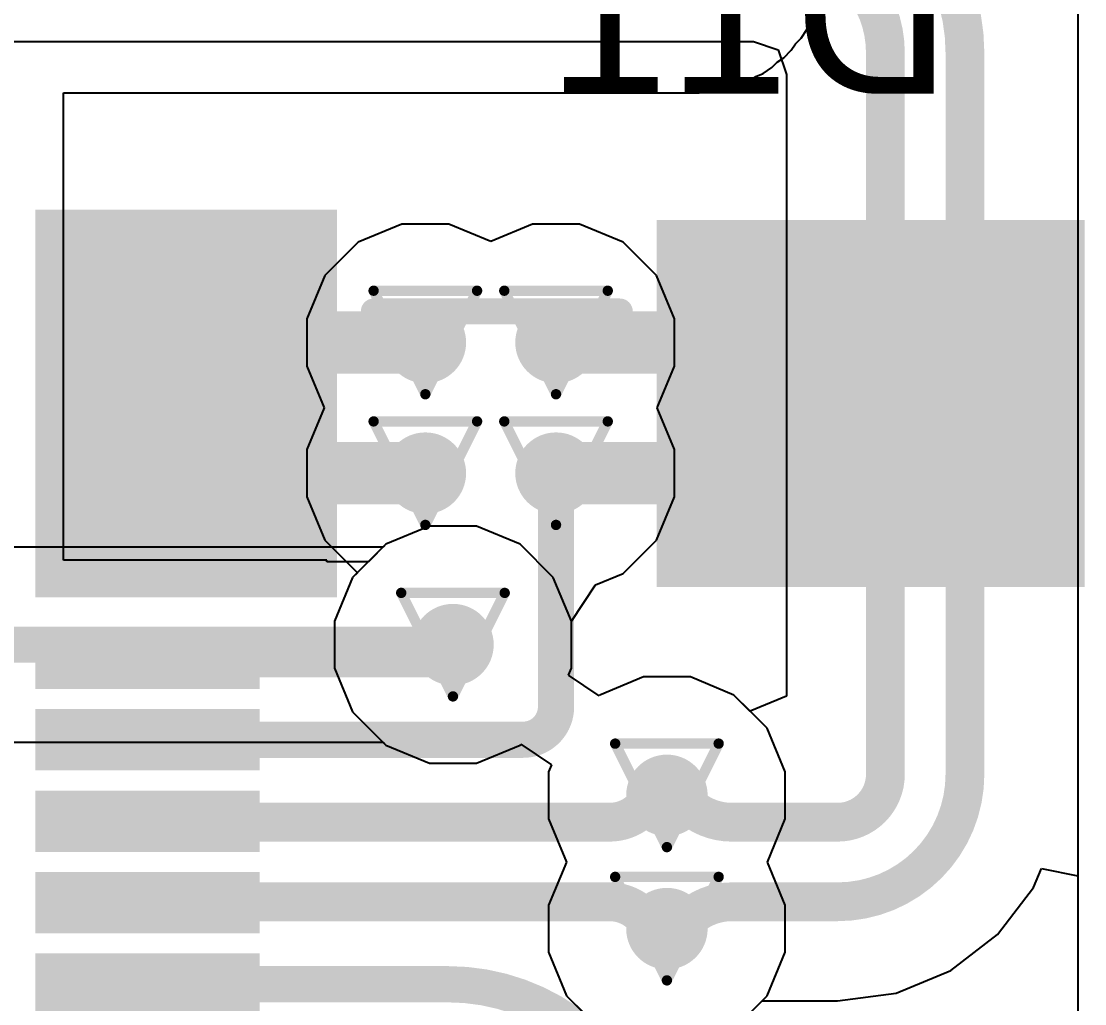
# Model space of a CAD drawing. Header units: inches. Extents: x -5 to 234, y -4 to 104.
# Drawn here: x 86.06 to 91.28, y 16.4 to 21.22 of the extents above; entities that cross this region are included whole.
import ezdxf

# ---------------------------------------------------------------- set-up
doc = ezdxf.new("R2010")
doc.units = ezdxf.units.IN
for name, color, linetype in [('Bottom Layer', 5, 'Continuous'), ('Bottom Overlay', 54, 'Continuous'), ('Bottom Paste', 16, 'Continuous'), ('Bottom Solder', 6, 'Continuous'), ('Drill Drawing', 1, 'Continuous'), ('GND', 16, 'Continuous'), ('POWER', 76, 'Continuous'), ('Top Layer', 1, 'Continuous'), ('Via Holes', 16, 'Continuous')]:
    doc.layers.add(name, color=color, linetype=linetype)
doc.styles.add('Arial', font='', dxfattribs={"height": 0.2})
doc.styles.get('Arial').set_extended_font_data('Arial')

# ---------------------------------------------------------------- blocks, each defined once
blk = doc.blocks.new('HDMI_101W_B_98')
at = {"layer": 'Bottom Layer'}
for points in [[(-3.7000053, 3.384930999999999), (-2.0000087, 3.384930999999999), (-2.0000087, 1.384935), (-3.7000053, 1.384935)], [(-3.750005199999999, -0.2849753), (-1.9500088, -0.2849753), (-1.9500088, -1.6649827), (-3.750005199999999, -1.6649827)], [(-1.70007026, -0.6649694599999999), (-1.50007066, -0.6649694599999999), (-1.50007066, -1.66496746), (-1.70007026, -1.66496746)], [(-1.3000228, -0.6649719999999999), (-1.1000232, -0.6649719999999999), (-1.1000232, -1.66497), (-1.3000228, -1.66497)], [(-0.89997534, -0.6649719999999999), (-0.69997574, -0.6649719999999999), (-0.69997574, -1.66497), (-0.89997534, -1.66497)], [(-0.4999228, -0.6649719999999999), (-0.2999232, -0.6649719999999999), (-0.2999232, -1.66497), (-0.4999228, -1.66497)], [(-0.1001268, -0.6649719999999999), (0.09987279999999998, -0.6649719999999999), (0.09987279999999998, -1.66497), (-0.1001268, -1.66497)]]:
    blk.add_hatch(color=5, dxfattribs=at).paths.add_polyline_path(points)
at = {"layer": 'Bottom Paste'}
for points in [[(-3.7000053, 3.384930999999999), (-2.0000087, 3.384930999999999), (-2.0000087, 1.384935), (-3.7000053, 1.384935)], [(-3.750005199999999, -0.2849753), (-1.9500088, -0.2849753), (-1.9500088, -1.6649827), (-3.750005199999999, -1.6649827)], [(-1.70007026, -0.6649694599999999), (-1.50007066, -0.6649694599999999), (-1.50007066, -1.66496746), (-1.70007026, -1.66496746)], [(-1.3000228, -0.6649719999999999), (-1.1000232, -0.6649719999999999), (-1.1000232, -1.66497), (-1.3000228, -1.66497)], [(-0.89997534, -0.6649719999999999), (-0.69997574, -0.6649719999999999), (-0.69997574, -1.66497), (-0.89997534, -1.66497)], [(-0.4999228, -0.6649719999999999), (-0.2999232, -0.6649719999999999), (-0.2999232, -1.66497), (-0.4999228, -1.66497)], [(-0.1001268, -0.6649719999999999), (0.09987279999999998, -0.6649719999999999), (0.09987279999999998, -1.66497), (-0.1001268, -1.66497)]]:
    blk.add_hatch(color=16, dxfattribs=at).paths.add_polyline_path(points)
at = {"layer": 'Bottom Solder'}
for points in [[(-3.7508053, 3.435731), (-1.9492087, 3.435731), (-1.9492087, 1.334135), (-3.7508053, 1.334135)], [(-3.8008052, -0.2341753), (-1.8992088, -0.2341753), (-1.8992088, -1.7157827), (-3.8008052, -1.7157827)], [(-1.75087026, -0.61416946), (-1.44927066, -0.61416946), (-1.44927066, -1.71576746), (-1.75087026, -1.71576746)], [(-1.3508228, -0.6141719999999999), (-1.0492232, -0.6141719999999999), (-1.0492232, -1.71577), (-1.3508228, -1.71577)], [(-0.95077534, -0.6141719999999999), (-0.64917574, -0.6141719999999999), (-0.64917574, -1.71577), (-0.95077534, -1.71577)], [(-0.5507228, -0.6141719999999999), (-0.2491232, -0.6141719999999999), (-0.2491232, -1.71577), (-0.5507228, -1.71577)], [(-0.1509268, -0.6141719999999999), (0.1506728, -0.6141719999999999), (0.1506728, -1.71577), (-0.1509268, -1.71577)]]:
    blk.add_hatch(color=6, dxfattribs=at).paths.add_polyline_path(points)
at = {"layer": 'Bottom Overlay'}
blk.add_lwpolyline([(-3.3020508, -0.05384799999999999, 0.127, 0.127, 0), (-3.3020508, 1.1538712, 0.127, 0.127, 0)], format="xyseb", dxfattribs=at)
for points in [[(-3.3338008, 1.1538712, 0.0635, 0.0635, 1), (-3.2703008, 1.1538712, 0.0635, 0.0635, 1)], [(-3.3338008, -0.05384799999999999, 0.0635, 0.0635, 1), (-3.2703008, -0.05384799999999999, 0.0635, 0.0635, 1)]]:
    blk.add_lwpolyline(points, format="xyseb", close=True, dxfattribs=at)

msp = doc.modelspace()

# ---------------------------------------------------------------- hatches: boundary and pattern name
at = {"layer": 'Bottom Layer'}
h = msp.add_hatch(color=5, dxfattribs=at)
edge = h.paths.add_edge_path()
edge.add_arc((88.03902636, 19.64586368), 0.1999996, 0, 360)
h = msp.add_hatch(color=5, dxfattribs=at)
edge = h.paths.add_edge_path()
edge.add_arc((88.68041699999999, 19.64586368), 0.1999996, 0, 360)
h = msp.add_hatch(color=5, dxfattribs=at)
edge = h.paths.add_edge_path()
edge.add_arc((88.03902636, 19.00447304), 0.1999996, 0, 360)
h = msp.add_hatch(color=5, dxfattribs=at)
edge = h.paths.add_edge_path()
edge.add_arc((88.68041699999999, 19.00447304), 0.1999996, 0, 360)
h = msp.add_hatch(color=5, dxfattribs=at)
edge = h.paths.add_edge_path()
edge.add_arc((88.17456838, 18.16287198), 0.1999996, 0, 360)
h = msp.add_hatch(color=5, dxfattribs=at)
edge = h.paths.add_edge_path()
edge.add_arc((89.22466279999999, 17.42309952), 0.1999996, 0, 360)
h = msp.add_hatch(color=5, dxfattribs=at)
edge = h.paths.add_edge_path()
edge.add_arc((89.22466279999999, 16.76910032), 0.1999996, 0, 360)
at = {"layer": 'GND'}
h = msp.add_hatch(color=16, dxfattribs=at)
edge = h.paths.add_edge_path()
edge.add_arc((88.03902636, 19.64586368), 0.1999996, 0, 360)
h = msp.add_hatch(color=16, dxfattribs=at)
edge = h.paths.add_edge_path()
edge.add_arc((88.68041699999999, 19.64586368), 0.1999996, 0, 360)
h = msp.add_hatch(color=16, dxfattribs=at)
edge = h.paths.add_edge_path()
edge.add_arc((88.03902636, 19.00447304), 0.1999996, 0, 360)
h = msp.add_hatch(color=16, dxfattribs=at)
edge = h.paths.add_edge_path()
edge.add_arc((88.68041699999999, 19.00447304), 0.1999996, 0, 360)
h = msp.add_hatch(color=16, dxfattribs=at)
edge = h.paths.add_edge_path()
edge.add_arc((88.17456838, 18.16287198), 0.1999996, 0, 360)
h = msp.add_hatch(color=16, dxfattribs=at)
edge = h.paths.add_edge_path()
edge.add_arc((89.22466279999999, 17.42309952), 0.1999996, 0, 360)
h = msp.add_hatch(color=16, dxfattribs=at)
edge = h.paths.add_edge_path()
edge.add_arc((89.22466279999999, 16.76910032), 0.1999996, 0, 360)
at = {"layer": 'POWER'}
h = msp.add_hatch(color=76, dxfattribs=at)
edge = h.paths.add_edge_path()
edge.add_arc((88.03902636, 19.64586368), 0.1999996, 0, 360)
h = msp.add_hatch(color=76, dxfattribs=at)
edge = h.paths.add_edge_path()
edge.add_arc((88.68041699999999, 19.64586368), 0.1999996, 0, 360)
h = msp.add_hatch(color=76, dxfattribs=at)
edge = h.paths.add_edge_path()
edge.add_arc((88.03902636, 19.00447304), 0.1999996, 0, 360)
h = msp.add_hatch(color=76, dxfattribs=at)
edge = h.paths.add_edge_path()
edge.add_arc((88.68041699999999, 19.00447304), 0.1999996, 0, 360)
h = msp.add_hatch(color=76, dxfattribs=at)
edge = h.paths.add_edge_path()
edge.add_arc((88.17456838, 18.16287198), 0.1999996, 0, 360)
h = msp.add_hatch(color=76, dxfattribs=at)
edge = h.paths.add_edge_path()
edge.add_arc((89.22466279999999, 17.42309952), 0.1999996, 0, 360)
h = msp.add_hatch(color=76, dxfattribs=at)
edge = h.paths.add_edge_path()
edge.add_arc((89.22466279999999, 16.76910032), 0.1999996, 0, 360)
at = {"layer": 'Top Layer'}
h = msp.add_hatch(color=1, dxfattribs=at)
edge = h.paths.add_edge_path()
edge.add_arc((88.03902636, 19.64586368), 0.1999996, 0, 360)
h = msp.add_hatch(color=1, dxfattribs=at)
edge = h.paths.add_edge_path()
edge.add_arc((88.68041699999999, 19.64586368), 0.1999996, 0, 360)
h = msp.add_hatch(color=1, dxfattribs=at)
edge = h.paths.add_edge_path()
edge.add_arc((88.03902636, 19.00447304), 0.1999996, 0, 360)
h = msp.add_hatch(color=1, dxfattribs=at)
edge = h.paths.add_edge_path()
edge.add_arc((88.68041699999999, 19.00447304), 0.1999996, 0, 360)
h = msp.add_hatch(color=1, dxfattribs=at)
edge = h.paths.add_edge_path()
edge.add_arc((88.17456838, 18.16287198), 0.1999996, 0, 360)
h = msp.add_hatch(color=1, dxfattribs=at)
edge = h.paths.add_edge_path()
edge.add_arc((89.22466279999999, 17.42309952), 0.1999996, 0, 360)
h = msp.add_hatch(color=1, dxfattribs=at)
edge = h.paths.add_edge_path()
edge.add_arc((89.22466279999999, 16.76910032), 0.1999996, 0, 360)
at = {"layer": 'Via Holes'}
h = msp.add_hatch(color=7, dxfattribs=at)
edge = h.paths.add_edge_path()
edge.add_arc((88.03902636, 19.64586368), 0.0999998, 0, 360)
h = msp.add_hatch(color=7, dxfattribs=at)
edge = h.paths.add_edge_path()
edge.add_arc((88.68041699999999, 19.64586368), 0.0999998, 0, 360)
h = msp.add_hatch(color=7, dxfattribs=at)
edge = h.paths.add_edge_path()
edge.add_arc((88.03902636, 19.00447304), 0.0999998, 0, 360)
h = msp.add_hatch(color=7, dxfattribs=at)
edge = h.paths.add_edge_path()
edge.add_arc((88.68041699999999, 19.00447304), 0.0999998, 0, 360)
h = msp.add_hatch(color=7, dxfattribs=at)
edge = h.paths.add_edge_path()
edge.add_arc((88.17456838, 18.16287198), 0.0999998, 0, 360)
h = msp.add_hatch(color=7, dxfattribs=at)
edge = h.paths.add_edge_path()
edge.add_arc((89.22466279999999, 17.42309952), 0.0999998, 0, 360)
h = msp.add_hatch(color=7, dxfattribs=at)
edge = h.paths.add_edge_path()
edge.add_arc((89.22466279999999, 16.76910032), 0.0999998, 0, 360)

# ---------------------------------------------------------------- linework, layer by layer
at = {"layer": 'Bottom Layer'}
for p, q in [((91.24101893999999, 31.2554112), (91.24101893999999, 10.7889294)), ((89.92624889999999, 21.21676986), (89.94750869999999, 21.24859352)), ((89.91160579999999, 21.18141306), (89.92624889999999, 21.21676986)), ((89.88303079999999, 21.13864454), (89.91160579999999, 21.18141306)), ((89.83471238, 21.07976734), (89.85596964, 21.11158338)), ((89.85596964, 21.11158338), (89.88303079999999, 21.13864454)), ((89.76651591999999, 21.02212966), (89.79833958, 21.043392)), ((89.79833958, 21.043392), (89.83471238, 21.07976734)), ((89.6966964, 20.96650112), (89.73946237999999, 20.99507612)), ((89.73946237999999, 20.99507612), (89.76651591999999, 21.02212966)), ((89.6295134, 20.93059822), (89.66133198, 20.95185548)), ((89.66133198, 20.95185548), (89.6966964, 20.96650112)), ((89.45866538, 20.8787873), (89.50911486, 20.88881776)), ((89.50911486, 20.88881776), (89.54446658, 20.90345832)), ((89.54446658, 20.90345832), (89.58198999999999, 20.9109183)), ((89.58198999999999, 20.9109183), (89.6295134, 20.93059822)), ((86.26326156, 20.8713197), (89.35711872, 20.87133494)), ((86.26326156, 18.57721964), (86.26326156, 20.8713197)), ((89.35711872, 20.87133494), (89.38283622, 20.87132986)), ((89.38283622, 20.87132986), (89.4203825, 20.87878984)), ((89.4203825, 20.87878984), (89.45866538, 20.8787873)), ((88.05900092, 18.74387158), (87.84545804, 18.65541862)), ((88.29013584, 18.74387158), (88.05900092, 18.74387158)), ((88.50367872, 18.65541862), (88.29013584, 18.74387158)), ((87.84545804, 18.65541862), (87.76012419999999, 18.57008478)), ((88.66711502, 18.49198232), (88.50367872, 18.65541862)), ((87.55575834, 18.57721964), (86.26326156, 18.57721964)), ((87.55575834, 18.57008478), (87.55575834, 18.57721964)), ((87.76012419999999, 18.57008478), (87.55575834, 18.57008478)), ((88.75556798, 18.27843944), (88.66711502, 18.49198232)), ((88.75556798, 18.04730452), (88.75556798, 18.27843944)), ((88.74128809999999, 18.0128291), (88.75556798, 18.04730452)), ((88.89201931999999, 17.91211302), (88.74128809999999, 18.0128291)), ((89.10909534, 18.00409912), (88.89555246, 17.91564616)), ((89.34023025999998, 18.00409912), (89.10909534, 18.00409912)), ((89.55377313999999, 17.91564616), (89.34023025999998, 18.00409912)), ((88.89555246, 17.91564616), (88.89201931999999, 17.91211302)), ((89.71720944, 17.75220986), (89.55377313999999, 17.91564616)), ((89.80566239999999, 17.53866698), (89.71720944, 17.75220986)), ((89.80566239999999, 17.30753206), (89.80566239999999, 17.53866698)), ((89.7180832, 17.09609992), (89.80566239999999, 17.30753206)), ((89.80566239999999, 16.88466778), (89.7180832, 17.09609992)), ((89.80566239999999, 16.65353286), (89.80566239999999, 16.88466778)), ((89.71720944, 16.43998998), (89.80566239999999, 16.65353286)), ((89.55377313999999, 16.27655368), (89.71720944, 16.43998998))]:
    msp.add_line(p, q, dxfattribs=at)
for points in [[(86.86474879999999, 19.34615638, 0.3048, 0.3048, -0.4142135623730951), (87.1644561, 19.64586368, 0.3048, 0.3048, 0)], [(87.1644561, 19.64586368, 0.3048, 0.3048, 0), (88.03902636, 19.64586368, 0.3048, 0.3048, 0)], [(88.68041699999999, 19.64586368, 0.3048, 0.3048, 0), (89.9249535, 19.64586368, 0.3048, 0.3048, 0)], [(89.9249535, 19.64586368, 0.3048, 0.3048, -0.4142135623730951), (90.2246608, 19.34615638, 0.3048, 0.3048, 0)], [(87.20643214, 19.00447304, 0.3048, 0.3048, -0.4142135623730951), (86.86474879999999, 19.34615638, 0.3048, 0.3048, 0)], [(90.2246608, 19.34615638, 0.3048, 0.3048, -0.4142135623730951), (89.88297745999999, 19.00447304, 0.3048, 0.3048, 0)], [(87.20643214, 19.00447304, 0.3048, 0.3048, 0), (88.03902636, 19.00447304, 0.3048, 0.3048, 0)], [(88.68041699999999, 19.00447304, 0.3048, 0.3048, 0), (89.88297745999999, 19.00447304, 0.3048, 0.3048, 0)], [(88.68041699999999, 17.85743698, 0.1778, 0.1778, 0), (88.68041699999999, 19.00447304, 0.1778, 0.1778, 0)], [(88.04254934, 18.09097982, 0.1778, 0.1778, 0), (88.11444149999998, 18.16287198, 0.1778, 0.1778, 0)], [(88.11444149999998, 18.16287198, 0.1778, 0.1778, 0), (88.17456838, 18.16287198, 0.1778, 0.1778, 0)], [(86.67999936, 18.09097982, 0.1778, 0.1778, 0), (88.04254934, 18.09097982, 0.1778, 0.1778, 0)], [(88.68041699999999, 17.85743698, 0.1778, 0.1778, -0.4142135623730951), (88.5191524, 17.69617238, 0.1778, 0.1778, 0)], [(86.6747568, 17.69617238, 0.1778, 0.1778, 0), (88.5191524, 17.69617238, 0.1778, 0.1778, 0)], [(89.12801579999999, 17.38314278, 0.1905, 0.1905, -0.1985616833215672), (89.22466279999999, 17.42309952, 0.1905, 0.1905, 0)], [(89.10209764, 17.35722462, 0.1905, 0.1905, -0.198912367379658), (88.94306062, 17.29134972, 0.1905, 0.1905, 0)], [(89.10209764, 17.35722462, 0.1905, 0.1905, 0), (89.12788626, 17.38301324, 0.1905, 0.1905, 0)], [(89.12788626, 17.38301324, 0.1905, 0.1905, 0), (89.12801579999999, 17.38314278, 0.1905, 0.1905, 0)], [(89.12788626, 17.38301324, 0.1905, 0.1905, -0.0003346366988049019), (89.12801579999999, 17.38314278, 0.1905, 0.1905, 0)], [(86.6747568, 17.29612492, 0.1905, 0.1905, 0), (86.6795066, 17.29137512, 0.1905, 0.1905, 0)], [(86.6795066, 17.29137512, 0.1905, 0.1905, 0), (87.0890054, 17.29137512, 0.1905, 0.1905, 0)], [(87.0890054, 17.29137512, 0.1905, 0.1905, 0), (87.08903079999999, 17.29134972, 0.1905, 0.1905, 0)], [(87.08903079999999, 17.29134972, 0.1905, 0.1905, 0), (88.94306062, 17.29134972, 0.1905, 0.1905, 0)], [(86.6747568, 16.89607238, 0.1905, 0.1905, 0), (86.6795066, 16.90082218, 0.1905, 0.1905, 0)], [(86.6795066, 16.90082218, 0.1905, 0.1905, 0), (87.0890054, 16.90082218, 0.1905, 0.1905, 0)], [(87.0890054, 16.90082218, 0.1905, 0.1905, 0), (87.08903334, 16.90085012, 0.1905, 0.1905, 0)], [(87.08903334, 16.90085012, 0.1905, 0.1905, 0), (88.94306062, 16.90085012, 0.1905, 0.1905, 0)], [(88.94306062, 16.90085012, 0.1905, 0.1905, -0.198912367379658), (89.10209764, 16.83497522, 0.1905, 0.1905, 0)], [(89.10209764, 16.83497522, 0.1905, 0.1905, 0), (89.12788626, 16.8091866, 0.1905, 0.1905, 0)], [(89.12788626, 16.8091866, 0.1905, 0.1905, 0), (89.12801579999999, 16.80905706, 0.1905, 0.1905, 0)], [(89.12801579999999, 16.80905706, 0.1905, 0.1905, -0.0003346366988049019), (89.12788626, 16.8091866, 0.1905, 0.1905, 0)], [(89.22466279999999, 16.76910032, 0.1905, 0.1905, -0.1985616833215672), (89.12801579999999, 16.80905706, 0.1905, 0.1905, 0)], [(86.6747568, 16.49627638, 0.1778, 0.1778, 0), (88.14744879999999, 16.49627638, 0.1778, 0.1778, 0)], [(88.14744879999999, 16.49627384, 0.1778, 0.1778, -0.1994391802953228), (88.87522229999999, 16.19567246, 0.1778, 0.1778, 0)]]:
    msp.add_lwpolyline(points, format="xyseb", dxfattribs=at)
for points in [[(87.0882561, 19.64586368, 0.1524, 0.1524, 1), (87.2406561, 19.64586368, 0.1524, 0.1524, 1)], [(87.0882561, 19.64586368, 0.1524, 0.1524, 1), (87.2406561, 19.64586368, 0.1524, 0.1524, 1)], [(87.96282636, 19.64586368, 0.1524, 0.1524, 1), (88.11522636, 19.64586368, 0.1524, 0.1524, 1)], [(88.60421699999999, 19.64586368, 0.1524, 0.1524, 1), (88.75661699999999, 19.64586368, 0.1524, 0.1524, 1)], [(89.84875349999999, 19.64586368, 0.1524, 0.1524, 1), (90.0011535, 19.64586368, 0.1524, 0.1524, 1)], [(89.84875349999999, 19.64586368, 0.1524, 0.1524, 1), (90.0011535, 19.64586368, 0.1524, 0.1524, 1)], [(86.7885488, 19.34615638, 0.1524, 0.1524, 1), (86.94094879999999, 19.34615638, 0.1524, 0.1524, 1)], [(86.7885488, 19.34615638, 0.1524, 0.1524, 1), (86.94094879999999, 19.34615638, 0.1524, 0.1524, 1)], [(90.1484608, 19.34615638, 0.1524, 0.1524, 1), (90.3008608, 19.34615638, 0.1524, 0.1524, 1)], [(90.1484608, 19.34615638, 0.1524, 0.1524, 1), (90.3008608, 19.34615638, 0.1524, 0.1524, 1)], [(87.13023213999999, 19.00447304, 0.1524, 0.1524, 1), (87.28263214, 19.00447304, 0.1524, 0.1524, 1)], [(87.13023213999999, 19.00447304, 0.1524, 0.1524, 1), (87.28263214, 19.00447304, 0.1524, 0.1524, 1)], [(87.96282636, 19.00447304, 0.1524, 0.1524, 1), (88.11522636, 19.00447304, 0.1524, 0.1524, 1)], [(88.60421699999999, 19.00447304, 0.1524, 0.1524, 1), (88.75661699999999, 19.00447304, 0.1524, 0.1524, 1)], [(89.80677745999999, 19.00447304, 0.1524, 0.1524, 1), (89.95917745999999, 19.00447304, 0.1524, 0.1524, 1)], [(89.80677745999999, 19.00447304, 0.1524, 0.1524, 1), (89.95917745999999, 19.00447304, 0.1524, 0.1524, 1)], [(88.635967, 19.00447304, 0.08889999999999999, 0.08889999999999999, 1), (88.72486699999999, 19.00447304, 0.08889999999999999, 0.08889999999999999, 1)], [(88.06999149999999, 18.16287198, 0.08889999999999999, 0.08889999999999999, 1), (88.1588915, 18.16287198, 0.08889999999999999, 0.08889999999999999, 1)], [(88.06999149999999, 18.16287198, 0.08889999999999999, 0.08889999999999999, 1), (88.1588915, 18.16287198, 0.08889999999999999, 0.08889999999999999, 1)], [(88.13011838, 18.16287198, 0.08889999999999999, 0.08889999999999999, 1), (88.21901838, 18.16287198, 0.08889999999999999, 0.08889999999999999, 1)], [(86.63554936, 18.09097982, 0.08889999999999999, 0.08889999999999999, 1), (86.72444936, 18.09097982, 0.08889999999999999, 0.08889999999999999, 1)], [(87.99809934, 18.09097982, 0.08889999999999999, 0.08889999999999999, 1), (88.08699933999999, 18.09097982, 0.08889999999999999, 0.08889999999999999, 1)], [(87.99809934, 18.09097982, 0.08889999999999999, 0.08889999999999999, 1), (88.08699933999999, 18.09097982, 0.08889999999999999, 0.08889999999999999, 1)], [(88.635967, 17.85743698, 0.08889999999999999, 0.08889999999999999, 1), (88.72486699999999, 17.85743698, 0.08889999999999999, 0.08889999999999999, 1)], [(88.635967, 17.85743698, 0.08889999999999999, 0.08889999999999999, 1), (88.72486699999999, 17.85743698, 0.08889999999999999, 0.08889999999999999, 1)], [(86.6303068, 17.69617238, 0.08889999999999999, 0.08889999999999999, 1), (86.7192068, 17.69617238, 0.08889999999999999, 0.08889999999999999, 1)], [(88.4747024, 17.69617238, 0.08889999999999999, 0.08889999999999999, 1), (88.5636024, 17.69617238, 0.08889999999999999, 0.08889999999999999, 1)], [(88.4747024, 17.69617238, 0.08889999999999999, 0.08889999999999999, 1), (88.5636024, 17.69617238, 0.08889999999999999, 0.08889999999999999, 1)], [(89.1770378, 17.42309952, 0.09524999999999999, 0.09524999999999999, 1), (89.2722878, 17.42309952, 0.09524999999999999, 0.09524999999999999, 1)], [(89.05447263999999, 17.35722462, 0.09524999999999999, 0.09524999999999999, 1), (89.14972264, 17.35722462, 0.09524999999999999, 0.09524999999999999, 1)], [(89.05447263999999, 17.35722462, 0.09524999999999999, 0.09524999999999999, 1), (89.14972264, 17.35722462, 0.09524999999999999, 0.09524999999999999, 1)], [(89.08026126, 17.38301324, 0.09524999999999999, 0.09524999999999999, 1), (89.17551126000001, 17.38301324, 0.09524999999999999, 0.09524999999999999, 1)], [(89.08026126, 17.38301324, 0.09524999999999999, 0.09524999999999999, 1), (89.17551126000001, 17.38301324, 0.09524999999999999, 0.09524999999999999, 1)], [(89.08026126, 17.38301324, 0.09524999999999999, 0.09524999999999999, 1), (89.17551126000001, 17.38301324, 0.09524999999999999, 0.09524999999999999, 1)], [(89.0803908, 17.38314278, 0.09524999999999999, 0.09524999999999999, 1), (89.1756408, 17.38314278, 0.09524999999999999, 0.09524999999999999, 1)], [(89.0803908, 17.38314278, 0.09524999999999999, 0.09524999999999999, 1), (89.1756408, 17.38314278, 0.09524999999999999, 0.09524999999999999, 1)], [(89.0803908, 17.38314278, 0.09524999999999999, 0.09524999999999999, 1), (89.1756408, 17.38314278, 0.09524999999999999, 0.09524999999999999, 1)], [(86.6271318, 17.29612492, 0.09524999999999999, 0.09524999999999999, 1), (86.7223818, 17.29612492, 0.09524999999999999, 0.09524999999999999, 1)], [(86.6318816, 17.29137512, 0.09524999999999999, 0.09524999999999999, 1), (86.72713159999999, 17.29137512, 0.09524999999999999, 0.09524999999999999, 1)], [(86.6318816, 17.29137512, 0.09524999999999999, 0.09524999999999999, 1), (86.72713159999999, 17.29137512, 0.09524999999999999, 0.09524999999999999, 1)], [(87.0413804, 17.29137512, 0.09524999999999999, 0.09524999999999999, 1), (87.13663039999999, 17.29137512, 0.09524999999999999, 0.09524999999999999, 1)], [(87.0413804, 17.29137512, 0.09524999999999999, 0.09524999999999999, 1), (87.13663039999999, 17.29137512, 0.09524999999999999, 0.09524999999999999, 1)], [(87.04140579999999, 17.29134972, 0.09524999999999999, 0.09524999999999999, 1), (87.1366558, 17.29134972, 0.09524999999999999, 0.09524999999999999, 1)], [(87.04140579999999, 17.29134972, 0.09524999999999999, 0.09524999999999999, 1), (87.1366558, 17.29134972, 0.09524999999999999, 0.09524999999999999, 1)], [(88.89543562, 17.29134972, 0.09524999999999999, 0.09524999999999999, 1), (88.99068562, 17.29134972, 0.09524999999999999, 0.09524999999999999, 1)], [(88.89543562, 17.29134972, 0.09524999999999999, 0.09524999999999999, 1), (88.99068562, 17.29134972, 0.09524999999999999, 0.09524999999999999, 1)], [(86.6271318, 16.89607238, 0.09524999999999999, 0.09524999999999999, 1), (86.7223818, 16.89607238, 0.09524999999999999, 0.09524999999999999, 1)], [(86.6318816, 16.90082218, 0.09524999999999999, 0.09524999999999999, 1), (86.72713159999999, 16.90082218, 0.09524999999999999, 0.09524999999999999, 1)], [(86.6318816, 16.90082218, 0.09524999999999999, 0.09524999999999999, 1), (86.72713159999999, 16.90082218, 0.09524999999999999, 0.09524999999999999, 1)], [(87.0413804, 16.90082218, 0.09524999999999999, 0.09524999999999999, 1), (87.13663039999999, 16.90082218, 0.09524999999999999, 0.09524999999999999, 1)], [(87.0413804, 16.90082218, 0.09524999999999999, 0.09524999999999999, 1), (87.13663039999999, 16.90082218, 0.09524999999999999, 0.09524999999999999, 1)], [(87.04140834, 16.90085012, 0.09524999999999999, 0.09524999999999999, 1), (87.13665834, 16.90085012, 0.09524999999999999, 0.09524999999999999, 1)], [(87.04140834, 16.90085012, 0.09524999999999999, 0.09524999999999999, 1), (87.13665834, 16.90085012, 0.09524999999999999, 0.09524999999999999, 1)], [(88.89543562, 16.90085012, 0.09524999999999999, 0.09524999999999999, 1), (88.99068562, 16.90085012, 0.09524999999999999, 0.09524999999999999, 1)], [(88.89543562, 16.90085012, 0.09524999999999999, 0.09524999999999999, 1), (88.99068562, 16.90085012, 0.09524999999999999, 0.09524999999999999, 1)], [(89.05447263999999, 16.83497522, 0.09524999999999999, 0.09524999999999999, 1), (89.14972264, 16.83497522, 0.09524999999999999, 0.09524999999999999, 1)], [(89.05447263999999, 16.83497522, 0.09524999999999999, 0.09524999999999999, 1), (89.14972264, 16.83497522, 0.09524999999999999, 0.09524999999999999, 1)], [(89.08026126, 16.8091866, 0.09524999999999999, 0.09524999999999999, 1), (89.17551126000001, 16.8091866, 0.09524999999999999, 0.09524999999999999, 1)], [(89.08026126, 16.8091866, 0.09524999999999999, 0.09524999999999999, 1), (89.17551126000001, 16.8091866, 0.09524999999999999, 0.09524999999999999, 1)], [(89.08026126, 16.8091866, 0.09524999999999999, 0.09524999999999999, 1), (89.17551126000001, 16.8091866, 0.09524999999999999, 0.09524999999999999, 1)], [(89.0803908, 16.80905706, 0.09524999999999999, 0.09524999999999999, 1), (89.1756408, 16.80905706, 0.09524999999999999, 0.09524999999999999, 1)], [(89.0803908, 16.80905706, 0.09524999999999999, 0.09524999999999999, 1), (89.1756408, 16.80905706, 0.09524999999999999, 0.09524999999999999, 1)], [(89.0803908, 16.80905706, 0.09524999999999999, 0.09524999999999999, 1), (89.1756408, 16.80905706, 0.09524999999999999, 0.09524999999999999, 1)], [(89.1770378, 16.76910032, 0.09524999999999999, 0.09524999999999999, 1), (89.2722878, 16.76910032, 0.09524999999999999, 0.09524999999999999, 1)], [(86.6303068, 16.49627638, 0.08889999999999999, 0.08889999999999999, 1), (86.7192068, 16.49627638, 0.08889999999999999, 0.08889999999999999, 1)], [(88.1029988, 16.49627638, 0.08889999999999999, 0.08889999999999999, 1), (88.1918988, 16.49627638, 0.08889999999999999, 0.08889999999999999, 1)], [(88.1029988, 16.49627384, 0.08889999999999999, 0.08889999999999999, 1), (88.1918988, 16.49627384, 0.08889999999999999, 0.08889999999999999, 1)]]:
    msp.add_lwpolyline(points, format="xyseb", close=True, dxfattribs=at)
at = {"layer": 'Drill Drawing'}
for points in [[(87.78502635999999, 19.89986368, 0.0508, 0.0508, 0), (88.29302636, 19.89986368, 0.0508, 0.0508, 0)], [(87.78502635999999, 19.89986368, 0.0508, 0.0508, 0), (88.03902636, 19.39186368, 0.0508, 0.0508, 0)], [(88.03902636, 19.39186368, 0.0508, 0.0508, 0), (88.29302636, 19.89986368, 0.0508, 0.0508, 0)], [(88.426417, 19.89986368, 0.0508, 0.0508, 0), (88.934417, 19.89986368, 0.0508, 0.0508, 0)], [(88.426417, 19.89986368, 0.0508, 0.0508, 0), (88.68041699999999, 19.39186368, 0.0508, 0.0508, 0)], [(88.68041699999999, 19.39186368, 0.0508, 0.0508, 0), (88.934417, 19.89986368, 0.0508, 0.0508, 0)], [(87.78502635999999, 19.25847304, 0.0508, 0.0508, 0), (88.29302636, 19.25847304, 0.0508, 0.0508, 0)], [(87.78502635999999, 19.25847304, 0.0508, 0.0508, 0), (88.03902636, 18.75047304, 0.0508, 0.0508, 0)], [(88.03902636, 18.75047304, 0.0508, 0.0508, 0), (88.29302636, 19.25847304, 0.0508, 0.0508, 0)], [(88.426417, 19.25847304, 0.0508, 0.0508, 0), (88.934417, 19.25847304, 0.0508, 0.0508, 0)], [(88.426417, 19.25847304, 0.0508, 0.0508, 0), (88.68041699999999, 18.75047304, 0.0508, 0.0508, 0)], [(88.68041699999999, 18.75047304, 0.0508, 0.0508, 0), (88.934417, 19.25847304, 0.0508, 0.0508, 0)], [(87.92056837999999, 18.41687198, 0.0508, 0.0508, 0), (88.42856838, 18.41687198, 0.0508, 0.0508, 0)], [(87.92056837999999, 18.41687198, 0.0508, 0.0508, 0), (88.17456838, 17.90887198, 0.0508, 0.0508, 0)], [(88.17456838, 17.90887198, 0.0508, 0.0508, 0), (88.42856838, 18.41687198, 0.0508, 0.0508, 0)], [(88.97066279999999, 17.67709952, 0.0508, 0.0508, 0), (89.4786628, 17.67709952, 0.0508, 0.0508, 0)], [(88.97066279999999, 17.67709952, 0.0508, 0.0508, 0), (89.22466279999999, 17.16909952, 0.0508, 0.0508, 0)], [(89.22466279999999, 17.16909952, 0.0508, 0.0508, 0), (89.4786628, 17.67709952, 0.0508, 0.0508, 0)], [(88.97066279999999, 17.02310032, 0.0508, 0.0508, 0), (89.4786628, 17.02310032, 0.0508, 0.0508, 0)], [(88.97066279999999, 17.02310032, 0.0508, 0.0508, 0), (89.22466279999999, 16.51510032, 0.0508, 0.0508, 0)], [(89.22466279999999, 16.51510032, 0.0508, 0.0508, 0), (89.4786628, 17.02310032, 0.0508, 0.0508, 0)]]:
    msp.add_lwpolyline(points, format="xyseb", dxfattribs=at)
for points in [[(87.77232636, 19.89986368, 0.0254, 0.0254, 1), (87.79772636, 19.89986368, 0.0254, 0.0254, 1)], [(87.77232636, 19.89986368, 0.0254, 0.0254, 1), (87.79772636, 19.89986368, 0.0254, 0.0254, 1)], [(88.28032635999999, 19.89986368, 0.0254, 0.0254, 1), (88.30572636, 19.89986368, 0.0254, 0.0254, 1)], [(88.28032635999999, 19.89986368, 0.0254, 0.0254, 1), (88.30572636, 19.89986368, 0.0254, 0.0254, 1)], [(88.41371699999999, 19.89986368, 0.0254, 0.0254, 1), (88.439117, 19.89986368, 0.0254, 0.0254, 1)], [(88.41371699999999, 19.89986368, 0.0254, 0.0254, 1), (88.439117, 19.89986368, 0.0254, 0.0254, 1)], [(88.921717, 19.89986368, 0.0254, 0.0254, 1), (88.94711699999999, 19.89986368, 0.0254, 0.0254, 1)], [(88.921717, 19.89986368, 0.0254, 0.0254, 1), (88.94711699999999, 19.89986368, 0.0254, 0.0254, 1)], [(88.02632636, 19.39186368, 0.0254, 0.0254, 1), (88.05172635999999, 19.39186368, 0.0254, 0.0254, 1)], [(88.02632636, 19.39186368, 0.0254, 0.0254, 1), (88.05172635999999, 19.39186368, 0.0254, 0.0254, 1)], [(88.667717, 19.39186368, 0.0254, 0.0254, 1), (88.693117, 19.39186368, 0.0254, 0.0254, 1)], [(88.667717, 19.39186368, 0.0254, 0.0254, 1), (88.693117, 19.39186368, 0.0254, 0.0254, 1)], [(87.77232636, 19.25847304, 0.0254, 0.0254, 1), (87.79772636, 19.25847304, 0.0254, 0.0254, 1)], [(87.77232636, 19.25847304, 0.0254, 0.0254, 1), (87.79772636, 19.25847304, 0.0254, 0.0254, 1)], [(88.28032635999999, 19.25847304, 0.0254, 0.0254, 1), (88.30572636, 19.25847304, 0.0254, 0.0254, 1)], [(88.28032635999999, 19.25847304, 0.0254, 0.0254, 1), (88.30572636, 19.25847304, 0.0254, 0.0254, 1)], [(88.41371699999999, 19.25847304, 0.0254, 0.0254, 1), (88.439117, 19.25847304, 0.0254, 0.0254, 1)], [(88.41371699999999, 19.25847304, 0.0254, 0.0254, 1), (88.439117, 19.25847304, 0.0254, 0.0254, 1)], [(88.921717, 19.25847304, 0.0254, 0.0254, 1), (88.94711699999999, 19.25847304, 0.0254, 0.0254, 1)], [(88.921717, 19.25847304, 0.0254, 0.0254, 1), (88.94711699999999, 19.25847304, 0.0254, 0.0254, 1)], [(88.02632636, 18.75047304, 0.0254, 0.0254, 1), (88.05172635999999, 18.75047304, 0.0254, 0.0254, 1)], [(88.02632636, 18.75047304, 0.0254, 0.0254, 1), (88.05172635999999, 18.75047304, 0.0254, 0.0254, 1)], [(88.667717, 18.75047304, 0.0254, 0.0254, 1), (88.693117, 18.75047304, 0.0254, 0.0254, 1)], [(88.667717, 18.75047304, 0.0254, 0.0254, 1), (88.693117, 18.75047304, 0.0254, 0.0254, 1)], [(87.90786838, 18.41687198, 0.0254, 0.0254, 1), (87.93326837999999, 18.41687198, 0.0254, 0.0254, 1)], [(87.90786838, 18.41687198, 0.0254, 0.0254, 1), (87.93326837999999, 18.41687198, 0.0254, 0.0254, 1)], [(88.41586837999999, 18.41687198, 0.0254, 0.0254, 1), (88.44126838, 18.41687198, 0.0254, 0.0254, 1)], [(88.41586837999999, 18.41687198, 0.0254, 0.0254, 1), (88.44126838, 18.41687198, 0.0254, 0.0254, 1)], [(88.16186838, 17.90887198, 0.0254, 0.0254, 1), (88.18726837999999, 17.90887198, 0.0254, 0.0254, 1)], [(88.16186838, 17.90887198, 0.0254, 0.0254, 1), (88.18726837999999, 17.90887198, 0.0254, 0.0254, 1)], [(88.9579628, 17.67709952, 0.0254, 0.0254, 1), (88.9833628, 17.67709952, 0.0254, 0.0254, 1)], [(88.9579628, 17.67709952, 0.0254, 0.0254, 1), (88.9833628, 17.67709952, 0.0254, 0.0254, 1)], [(89.4659628, 17.67709952, 0.0254, 0.0254, 1), (89.49136279999999, 17.67709952, 0.0254, 0.0254, 1)], [(89.4659628, 17.67709952, 0.0254, 0.0254, 1), (89.49136279999999, 17.67709952, 0.0254, 0.0254, 1)], [(89.2119628, 17.16909952, 0.0254, 0.0254, 1), (89.23736279999999, 17.16909952, 0.0254, 0.0254, 1)], [(89.2119628, 17.16909952, 0.0254, 0.0254, 1), (89.23736279999999, 17.16909952, 0.0254, 0.0254, 1)], [(88.9579628, 17.02310032, 0.0254, 0.0254, 1), (88.9833628, 17.02310032, 0.0254, 0.0254, 1)], [(88.9579628, 17.02310032, 0.0254, 0.0254, 1), (88.9833628, 17.02310032, 0.0254, 0.0254, 1)], [(89.4659628, 17.02310032, 0.0254, 0.0254, 1), (89.49136279999999, 17.02310032, 0.0254, 0.0254, 1)], [(89.4659628, 17.02310032, 0.0254, 0.0254, 1), (89.49136279999999, 17.02310032, 0.0254, 0.0254, 1)], [(89.2119628, 16.51510032, 0.0254, 0.0254, 1), (89.23736279999999, 16.51510032, 0.0254, 0.0254, 1)], [(89.2119628, 16.51510032, 0.0254, 0.0254, 1), (89.23736279999999, 16.51510032, 0.0254, 0.0254, 1)]]:
    msp.add_lwpolyline(points, format="xyseb", close=True, dxfattribs=at)
at = {"layer": 'GND'}
for p, q in [((91.24101893999999, 31.2554112), (91.24101893999999, 1.74436024)), ((88.05900092, 18.74387158), (87.84545804, 18.65541862)), ((88.29013584, 18.74387158), (88.05900092, 18.74387158)), ((88.50367872, 18.65541862), (88.29013584, 18.74387158)), ((87.84545804, 18.65541862), (87.68202174, 18.49198232)), ((88.66711502, 18.49198232), (88.50367872, 18.65541862)), ((87.68202174, 18.49198232), (87.59356878, 18.27843944)), ((88.75556798, 18.27843944), (88.66711502, 18.49198232)), ((87.59356878, 18.27843944), (87.59356878, 18.04730452)), ((88.75556798, 18.04730452), (88.75556798, 18.27843944)), ((87.59356878, 18.04730452), (87.68202174, 17.83376164)), ((88.74128809999999, 18.0128291), (88.75556798, 18.04730452)), ((88.89201931999999, 17.91211302), (88.74128809999999, 18.0128291)), ((89.10909534, 18.00409912), (88.89555246, 17.91564616)), ((89.34023025999998, 18.00409912), (89.10909534, 18.00409912)), ((89.55377313999999, 17.91564616), (89.34023025999998, 18.00409912)), ((88.89555246, 17.91564616), (88.89201931999999, 17.91211302)), ((89.71720944, 17.75220986), (89.55377313999999, 17.91564616)), ((87.68202174, 17.83376164), (87.84545804, 17.67032534)), ((89.80566239999999, 17.53866698), (89.71720944, 17.75220986)), ((87.84545804, 17.67032534), (88.05900092, 17.58187238)), ((88.29013584, 17.58187238), (88.50367872, 17.67032534)), ((88.50367872, 17.67032534), (88.50721186, 17.67385848)), ((88.50721186, 17.67385848), (88.65794308, 17.5731424)), ((88.05900092, 17.58187238), (88.29013584, 17.58187238)), ((88.65794308, 17.5731424), (88.64366319999999, 17.53866698)), ((88.64366319999999, 17.53866698), (88.64366319999999, 17.30753206)), ((89.80566239999999, 17.30753206), (89.80566239999999, 17.53866698)), ((88.64366319999999, 17.30753206), (88.7312424, 17.09609992)), ((89.7180832, 17.09609992), (89.80566239999999, 17.30753206)), ((88.7312424, 17.09609992), (88.64366319999999, 16.88466778)), ((89.80566239999999, 16.88466778), (89.7180832, 17.09609992)), ((88.64366319999999, 16.88466778), (88.64366319999999, 16.65353286)), ((89.80566239999999, 16.65353286), (89.80566239999999, 16.88466778)), ((88.64366319999999, 16.65353286), (88.73211615999999, 16.43998998)), ((89.71720944, 16.43998998), (89.80566239999999, 16.65353286)), ((88.73211615999999, 16.43998998), (88.89555246, 16.27655368)), ((89.55377313999999, 16.27655368), (89.71720944, 16.43998998))]:
    msp.add_line(p, q, dxfattribs=at)
at = {"layer": 'POWER'}
for p, q in [((91.24101893999999, 21.92997138), (91.24101893999999, 12.73355594)), ((87.9234589, 20.22686328), (87.70991602, 20.13841032)), ((88.15459381999999, 20.22686328), (87.9234589, 20.22686328)), ((88.35972167999999, 20.1418952), (88.15459381999999, 20.22686328)), ((88.56484954, 20.22686328), (88.35972167999999, 20.1418952)), ((88.79598446, 20.22686328), (88.56484954, 20.22686328)), ((89.00952733999999, 20.13841032), (88.79598446, 20.22686328)), ((87.70991602, 20.13841032), (87.54647972, 19.97497402)), ((89.17296363999999, 19.97497402), (89.00952733999999, 20.13841032)), ((87.54647972, 19.97497402), (87.45802676, 19.76143114)), ((89.26141659999999, 19.76143114), (89.17296363999999, 19.97497402)), ((87.45802676, 19.76143114), (87.45802676, 19.53029622)), ((89.26141659999999, 19.53029622), (89.26141659999999, 19.76143114)), ((87.45802676, 19.53029622), (87.54299483999999, 19.32516836)), ((89.17644852, 19.32516836), (89.26141659999999, 19.53029622)), ((87.54299483999999, 19.32516836), (87.45802676, 19.1200405)), ((89.26141659999999, 19.1200405), (89.17644852, 19.32516836)), ((87.45802676, 19.1200405), (87.45802676, 18.88890558)), ((89.26141659999999, 18.88890558), (89.26141659999999, 19.1200405)), ((87.45802676, 18.88890558), (87.54647972, 18.6753627)), ((89.17296363999999, 18.6753627), (89.26141659999999, 18.88890558)), ((87.54647972, 18.6753627), (87.70594092, 18.5159015)), ((89.00952733999999, 18.5119264), (89.17296363999999, 18.6753627)), ((87.68202174, 18.49198232), (87.59356878, 18.27843944)), ((87.70594092, 18.5159015), (87.68202174, 18.49198232)), ((88.87447553999999, 18.45598544), (89.00952733999999, 18.5119264)), ((88.75556798, 18.2784369), (88.87447553999999, 18.45598544)), ((87.59356878, 18.27843944), (87.59356878, 18.04730452)), ((88.75556798, 18.04730452), (88.75556798, 18.2784369)), ((87.59356878, 18.04730452), (87.68202174, 17.83376164)), ((88.74128809999999, 18.0128291), (88.75556798, 18.04730452)), ((88.89201931999999, 17.91211302), (88.74128809999999, 18.0128291)), ((89.10909534, 18.00409912), (88.89555246, 17.91564616)), ((89.34023025999998, 18.00409912), (89.10909534, 18.00409912)), ((89.55377313999999, 17.91564616), (89.34023025999998, 18.00409912)), ((88.89555246, 17.91564616), (88.89201931999999, 17.91211302)), ((89.71720944, 17.75220986), (89.55377313999999, 17.91564616)), ((87.68202174, 17.83376164), (87.84545804, 17.67032534)), ((89.80566239999999, 17.53866698), (89.71720944, 17.75220986)), ((87.84545804, 17.67032534), (88.05900092, 17.58187238)), ((88.29013584, 17.58187238), (88.50367872, 17.67032534)), ((88.50367872, 17.67032534), (88.50721186, 17.67385848)), ((88.50721186, 17.67385848), (88.65794308, 17.5731424)), ((88.05900092, 17.58187238), (88.29013584, 17.58187238)), ((88.65794308, 17.5731424), (88.64366319999999, 17.53866698)), ((88.64366319999999, 17.53866698), (88.64366319999999, 17.30753206)), ((89.80566239999999, 17.30753206), (89.80566239999999, 17.53866698)), ((88.64366319999999, 17.30753206), (88.7312424, 17.09609992)), ((89.7180832, 17.09609992), (89.80566239999999, 17.30753206)), ((88.7312424, 17.09609992), (88.64366319999999, 16.88466778)), ((89.80566239999999, 16.88466778), (89.7180832, 17.09609992)), ((88.64366319999999, 16.88466778), (88.64366319999999, 16.65353286)), ((89.80566239999999, 16.65353286), (89.80566239999999, 16.88466778)), ((88.64366319999999, 16.65353286), (88.73211615999999, 16.43998998)), ((89.71720944, 16.43998998), (89.80566239999999, 16.65353286)), ((88.73211615999999, 16.43998998), (88.82331231999999, 16.34879382)), ((89.62601328, 16.34879382), (89.71720944, 16.43998998))]:
    msp.add_line(p, q, dxfattribs=at)
at = {"layer": 'Top Layer'}
for p, q in [((84.58971398, 21.12332072), (89.64989182, 21.12332072)), ((89.64989182, 21.12332072), (89.77042752, 21.08232766)), ((89.77042752, 21.08232766), (89.81142058, 20.96179196)), ((89.81142058, 20.96179196), (89.81142058, 17.90944856)), ((88.05900092, 18.74387158), (87.84545804, 18.65541862)), ((88.29013584, 18.74387158), (88.05900092, 18.74387158)), ((88.50367872, 18.65541862), (88.29013584, 18.74387158)), ((87.83201636, 18.64197694), (84.85438706, 18.64197694)), ((87.84545804, 18.65541862), (87.83201636, 18.64197694)), ((88.66711502, 18.49198232), (88.50367872, 18.65541862)), ((88.75556798, 18.27843944), (88.66711502, 18.49198232)), ((88.75556798, 18.04730452), (88.75556798, 18.27843944)), ((88.74128809999999, 18.0128291), (88.75556798, 18.04730452)), ((88.89201931999999, 17.91211302), (88.74128809999999, 18.0128291)), ((89.10909534, 18.00409912), (88.89555246, 17.91564616)), ((89.34023025999998, 18.00409912), (89.10909534, 18.00409912)), ((89.55377313999999, 17.91564616), (89.34023025999998, 18.00409912)), ((88.89555246, 17.91564616), (88.89201931999999, 17.91211302)), ((89.63362058, 17.83579872), (89.55377313999999, 17.91564616)), ((89.81142058, 17.90944856), (89.63362058, 17.83579872)), ((84.91237018, 17.68376702), (87.83201636, 17.68376702)), ((87.83201636, 17.68376702), (87.84545804, 17.67032534)), ((87.84545804, 17.67032534), (88.05900092, 17.58187238)), ((88.29013584, 17.58187238), (88.50367872, 17.67032534)), ((88.50367872, 17.67032534), (88.50721186, 17.67385848)), ((88.50721186, 17.67385848), (88.65794308, 17.5731424)), ((88.05900092, 17.58187238), (88.29013584, 17.58187238)), ((88.65794308, 17.5731424), (88.64366319999999, 17.53866698)), ((88.64366319999999, 17.53866698), (88.64366319999999, 17.30753206)), ((88.64366319999999, 17.30753206), (88.7312424, 17.09609992)), ((88.7312424, 17.09609992), (88.64366319999999, 16.88466778)), ((91.02442044, 16.97055026), (91.06321894, 17.0642153)), ((91.06321894, 17.0642153), (91.24101893999999, 17.02884834)), ((91.24101893999999, 17.02884834), (91.24101893999999, 1.74436024)), ((90.84787774, 16.74047198), (91.02442044, 16.97055026)), ((88.64366319999999, 16.88466778), (88.64366319999999, 16.65353286)), ((90.617802, 16.56392928), (90.84787774, 16.74047198)), ((88.64366319999999, 16.65353286), (88.73211615999999, 16.43998998)), ((90.34987009999999, 16.45294906), (90.617802, 16.56392928)), ((90.06234717999999, 16.41509544), (90.34987009999999, 16.45294906)), ((88.73211615999999, 16.43998998), (88.89555246, 16.27655368)), ((89.55377313999999, 16.27655368), (89.69249015999999, 16.4152707)), ((89.69249015999999, 16.4152707), (90.06234717999999, 16.4152707)), ((90.06234717999999, 16.4152707), (90.06234717999999, 16.41509544))]:
    msp.add_line(p, q, dxfattribs=at)
for points in [[(89.756488, 21.99939974, 0.1905, 0.1905, -0.4142135623730951), (90.6874996, 21.06838814, 0.1905, 0.1905, 0)], [(89.756488, 21.60890014, 0.1905, 0.1905, -0.4142135623730951), (90.297, 21.06838814, 0.1905, 0.1905, 0)], [(90.297, 17.52600254, 0.1905, 0.1905, 0), (90.297, 21.06838814, 0.1905, 0.1905, 0)], [(90.6874996, 17.52600254, 0.1905, 0.1905, 0), (90.6874996, 21.06838814, 0.1905, 0.1905, 0)], [(84.50828157999999, 18.16287198, 0.1778, 0.1778, 0), (88.17456838, 18.16287198, 0.1778, 0.1778, 0)], [(90.297, 17.52600254, 0.1905, 0.1905, -0.4142135623730951), (90.06234717999999, 17.29134972, 0.1905, 0.1905, 0)], [(90.6874996, 17.52600254, 0.1905, 0.1905, -0.4142135623730951), (90.06234717999999, 16.90085012, 0.1905, 0.1905, 0)], [(89.22466279999999, 17.42309952, 0.1905, 0.1905, -0.198912367379658), (89.32143934, 17.38301324, 0.1905, 0.1905, 0)], [(89.54273429999999, 17.29134972, 0.1905, 0.1905, -0.198912367379658), (89.32143934, 17.38301324, 0.1905, 0.1905, 0)], [(89.54273429999999, 17.29134972, 0.1905, 0.1905, 0), (90.06234717999999, 17.29134972, 0.1905, 0.1905, 0)], [(89.32143934, 16.8091866, 0.1905, 0.1905, -0.198912367379658), (89.54273429999999, 16.90085012, 0.1905, 0.1905, 0)], [(89.54273429999999, 16.90085012, 0.1905, 0.1905, 0), (90.06234717999999, 16.90085012, 0.1905, 0.1905, 0)], [(89.32143934, 16.8091866, 0.1905, 0.1905, -0.198912367379658), (89.22466279999999, 16.76910032, 0.1905, 0.1905, 0)]]:
    msp.add_lwpolyline(points, format="xyseb", dxfattribs=at)
for points in [[(90.249375, 21.06838814, 0.09524999999999999, 0.09524999999999999, 1), (90.344625, 21.06838814, 0.09524999999999999, 0.09524999999999999, 1)], [(90.249375, 21.06838814, 0.09524999999999999, 0.09524999999999999, 1), (90.344625, 21.06838814, 0.09524999999999999, 0.09524999999999999, 1)], [(90.6398746, 21.06838814, 0.09524999999999999, 0.09524999999999999, 1), (90.73512459999999, 21.06838814, 0.09524999999999999, 0.09524999999999999, 1)], [(90.6398746, 21.06838814, 0.09524999999999999, 0.09524999999999999, 1), (90.73512459999999, 21.06838814, 0.09524999999999999, 0.09524999999999999, 1)], [(88.13011838, 18.16287198, 0.08889999999999999, 0.08889999999999999, 1), (88.21901838, 18.16287198, 0.08889999999999999, 0.08889999999999999, 1)], [(90.249375, 17.52600254, 0.09524999999999999, 0.09524999999999999, 1), (90.344625, 17.52600254, 0.09524999999999999, 0.09524999999999999, 1)], [(90.249375, 17.52600254, 0.09524999999999999, 0.09524999999999999, 1), (90.344625, 17.52600254, 0.09524999999999999, 0.09524999999999999, 1)], [(90.6398746, 17.52600254, 0.09524999999999999, 0.09524999999999999, 1), (90.73512459999999, 17.52600254, 0.09524999999999999, 0.09524999999999999, 1)], [(90.6398746, 17.52600254, 0.09524999999999999, 0.09524999999999999, 1), (90.73512459999999, 17.52600254, 0.09524999999999999, 0.09524999999999999, 1)], [(89.1770378, 17.42309952, 0.09524999999999999, 0.09524999999999999, 1), (89.2722878, 17.42309952, 0.09524999999999999, 0.09524999999999999, 1)], [(89.27381433999999, 17.38301324, 0.09524999999999999, 0.09524999999999999, 1), (89.36906434, 17.38301324, 0.09524999999999999, 0.09524999999999999, 1)], [(89.27381433999999, 17.38301324, 0.09524999999999999, 0.09524999999999999, 1), (89.36906434, 17.38301324, 0.09524999999999999, 0.09524999999999999, 1)], [(89.4951093, 17.29134972, 0.09524999999999999, 0.09524999999999999, 1), (89.59035929999999, 17.29134972, 0.09524999999999999, 0.09524999999999999, 1)], [(89.4951093, 17.29134972, 0.09524999999999999, 0.09524999999999999, 1), (89.59035929999999, 17.29134972, 0.09524999999999999, 0.09524999999999999, 1)], [(90.01472217999999, 17.29134972, 0.09524999999999999, 0.09524999999999999, 1), (90.10997218, 17.29134972, 0.09524999999999999, 0.09524999999999999, 1)], [(90.01472217999999, 17.29134972, 0.09524999999999999, 0.09524999999999999, 1), (90.10997218, 17.29134972, 0.09524999999999999, 0.09524999999999999, 1)], [(89.4951093, 16.90085012, 0.09524999999999999, 0.09524999999999999, 1), (89.59035929999999, 16.90085012, 0.09524999999999999, 0.09524999999999999, 1)], [(89.4951093, 16.90085012, 0.09524999999999999, 0.09524999999999999, 1), (89.59035929999999, 16.90085012, 0.09524999999999999, 0.09524999999999999, 1)], [(90.01472217999999, 16.90085012, 0.09524999999999999, 0.09524999999999999, 1), (90.10997218, 16.90085012, 0.09524999999999999, 0.09524999999999999, 1)], [(90.01472217999999, 16.90085012, 0.09524999999999999, 0.09524999999999999, 1), (90.10997218, 16.90085012, 0.09524999999999999, 0.09524999999999999, 1)], [(89.1770378, 16.76910032, 0.09524999999999999, 0.09524999999999999, 1), (89.2722878, 16.76910032, 0.09524999999999999, 0.09524999999999999, 1)], [(89.27381433999999, 16.8091866, 0.09524999999999999, 0.09524999999999999, 1), (89.36906434, 16.8091866, 0.09524999999999999, 0.09524999999999999, 1)], [(89.27381433999999, 16.8091866, 0.09524999999999999, 0.09524999999999999, 1), (89.36906434, 16.8091866, 0.09524999999999999, 0.09524999999999999, 1)]]:
    msp.add_lwpolyline(points, format="xyseb", close=True, dxfattribs=at)

# ---------------------------------------------------------------- block references
at = {"rotation": 270}
msp.add_blockref('HDMI_101W_B_98', (87.83972779999999, 16.49614938), dxfattribs=at)

# ---------------------------------------------------------------- texts
at = {"layer": 'Bottom Overlay', "style": 'Arial', "text_generation_flag": 2}
msp.add_text('D11', height=0.7619999999999999, dxfattribs=at).set_placement((90.62082713999999, 20.86654196))

doc.saveas('drawing.dxf')
